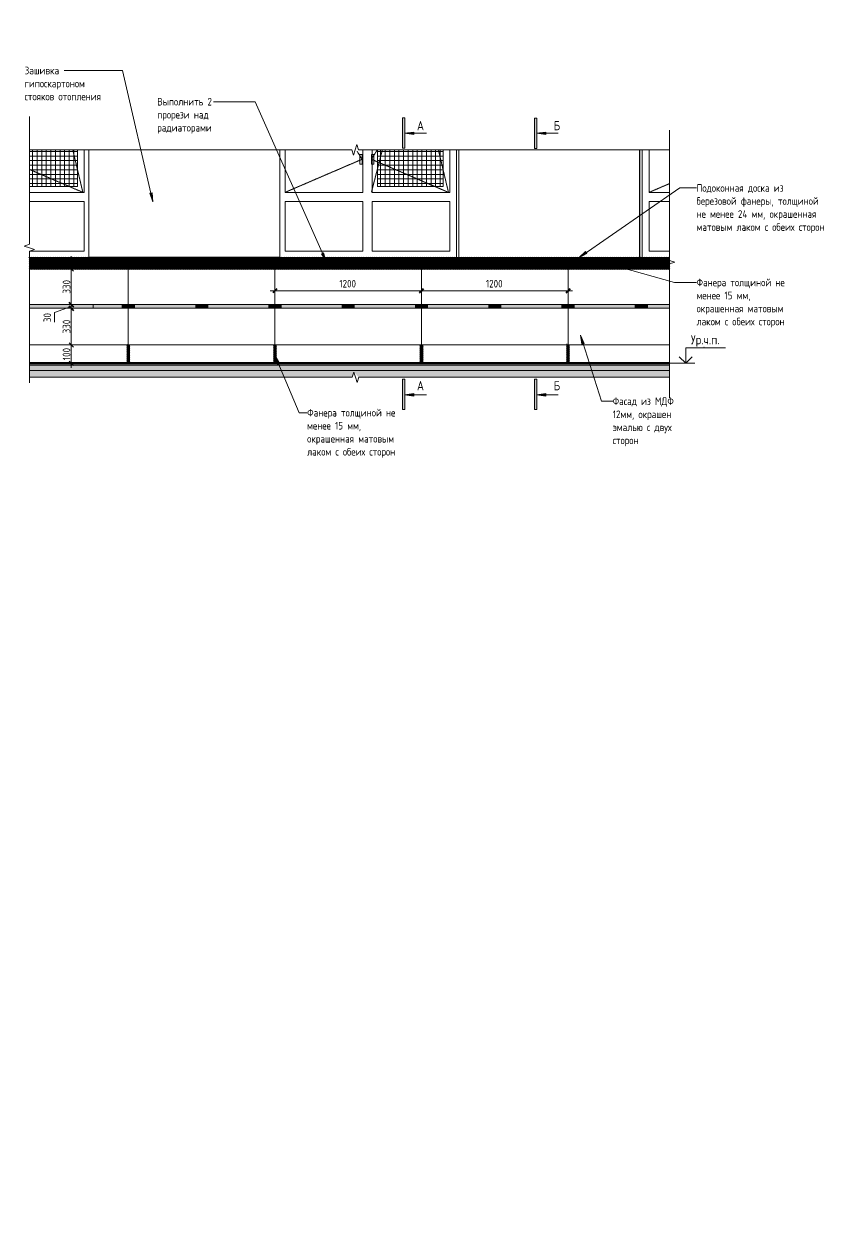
# Model space of a CAD drawing. Header units: millimetres. Extents: x 706 to 61221, y -16940 to 17865.
# Drawn here: x 28079 to 34627, y -7083 to 2775 of the extents above; entities that cross this region are included whole.
import ezdxf

# ---------------------------------------------------------------- set-up
doc = ezdxf.new("R2010")
doc.units = ezdxf.units.MM
doc.linetypes.add('ADSK_Штриховая_ш3 п1_5', pattern=[4.5, 3, -1.5])
for name, color, linetype, lineweight in [('Аннотация', 7, 'Continuous', 20), ('Окна', 7, 'Continuous', 9), ('Отметки', 7, 'Continuous', 9), ('Перекрытие', 7, 'Continuous', 20), ('Размеры', 7, 'Continuous', 9), ('Размеры-25', 7, 'Continuous', 9), ('Стены внутренние', 7, 'Continuous', 20), ('Стены наружные', 7, 'Continuous', 20), ('Узлы', 7, 'Continuous', 20)]:
    doc.layers.add(name, color=color, linetype=linetype, lineweight=lineweight)
doc.layers.add('Линии', color=7, linetype='Continuous', lineweight=9, true_color=0x00a600)
doc.styles.add('GOST Common', font='GOST_Common.ttf', dxfattribs={"width": 0.9, "height": 75})
doc.styles.add('GOST Common_3', font='GOST_Common.ttf', dxfattribs={"width": 0.9, "height": 62.5})
doc.styles.add('GOST Common_4', font='GOST_Common.ttf', dxfattribs={"width": 0.9, "height": 62.5})
doc.dimstyles.new('ADSK_Основной_2_5_мм_Округление_до_1_мм_2', dxfattribs={"dimscale": 304.8, "dimtxt": 62.857187, "dimasz": 0.115978, "dimexe": 0.123031, "dimexo": 0.123031, "dimgap": 0.024606, "dimtad": 1, "dimdec": 0, "dimdsep": 46, "dimtxsty": 'GOST Common_4', "dimblk1": 'OBLIQUE', "dimblk2": 'OBLIQUE', "dimsah": 1, "dimcen": 0.09, "dimdle": 0.123031, "dimazin": 2, "dimtfac": 1, "dimtdec": 4, "dimtix": 1, "dimtmove": 0, "dimatfit": 3, "dimfxl": 1, "dimtvp": 1, "dimtolj": 1, "dimtzin": 0, "dimlwd": 20, "dimlwe": 20, "dimarcsym": 2})
doc.dimstyles.new('ADSK_Основной_2_5_мм_Округление_до_1_мм_3', dxfattribs={"dimscale": 304.8, "dimtxt": 62.857187, "dimasz": 0.115978, "dimexe": 0.123031, "dimexo": 0.123031, "dimgap": 0.024606, "dimtad": 1, "dimdec": 0, "dimdsep": 46, "dimtxsty": 'GOST Common_4', "dimblk1": 'OBLIQUE', "dimblk2": 'OBLIQUE', "dimsah": 1, "dimcen": 0.09, "dimdle": 0.123031, "dimazin": 2, "dimtfac": 1, "dimtdec": 4, "dimtix": 1, "dimtmove": 1, "dimatfit": 3, "dimfxl": 1, "dimtvp": 1, "dimtolj": 1, "dimtzin": 0, "dimlwd": 20, "dimlwe": 20, "dimarcsym": 2})
pattern_1 = [(0, (30810.967, 7207.86), (0, 37.5), []), (90, (30810.967, 7207.86), (-37.5, 2e-15), [])]
pattern_2 = [(45, (30810.967, 7207.859), (-8.838835, 8.838835), [])]

# ---------------------------------------------------------------- blocks, each defined once
blk = doc.blocks.new('окна_rehau_двупольное_2_фрамуги - 1460х2440 _нов_-2129138-П-5')
at = {"layer": 'Окна'}
for p, q in [((-2493.3, 1746.1), (-2493.3, 1398)), ((-2493.2, 1746.1), (-2493.2, 1398)), ((-1857.3, 1746.1), (-1857.3, 1398)), ((-1781.3, 1746.1), (-1781.3, 1398)), ((-1781.2, 1746.1), (-1781.2, 1398)), ((-1145.3, 1398), (-1145.3, 1746.1)), ((-1089.3, 1746.1), (-1089.3, 865)), ((-1089.3, 1746.1), (-1089.3, 865)), ((-1857.3, 1398), (-2493.3, 1398)), ((-1145.3, 1398), (-1781.3, 1398)), ((-2493.3, 1322), (-2493.3, 916)), ((-1857.3, 1322), (-2493.3, 1322)), ((-2493.2, 1322), (-2493.2, 916)), ((-1857.3, 1322), (-1857.3, 916)), ((-1781.3, 1322), (-1781.3, 916)), ((-1145.3, 1322), (-1781.3, 1322)), ((-1781.2, 1322), (-1781.2, 916)), ((-1145.3, 916), (-1145.3, 1322)), ((-2493.3, 916), (-1857.3, 916)), ((-1781.3, 916), (-1145.3, 916)), ((-2549.3, 868.1), (-2549.3, 865)), ((-2549.3, 865), (-2549.3, 868.1))]:
    blk.add_line(p, q, dxfattribs=at)
blk = doc.blocks.new('окна_rehau_двупольное_2_фрамуги - 1460х2440 _нов_-2129136-П-5')
at = {"layer": 'Окна'}
for p, q in [((410.5, 1746.1), (410.5, 865)), ((430.5, 1746.1), (430.5, 865)), ((430.5, 865), (430.5, 1746.1)), ((486.5, 1746.1), (486.5, 1398)), ((486.6, 1746.1), (486.6, 1398)), ((652.1, 1398), (486.5, 1398)), ((486.5, 1322), (486.5, 916)), ((652.1, 1322), (486.5, 1322)), ((486.6, 1322), (486.6, 916)), ((486.5, 916), (652.1, 916))]:
    blk.add_line(p, q, dxfattribs=at)
blk = doc.blocks.new('окна_rehau_двупольное_2_фрамуги - 1460х2440 _нов_-2129134-П-5')
at = {"layer": 'Окна'}
for p, q in [((-4139.9, 1398), (-4139.9, 1746.1)), ((-4139.9, 1398), (-4587.3, 1398)), ((-4139.9, 1322), (-4587.3, 1322)), ((-4139.9, 916), (-4139.9, 1322)), ((-4587.3, 916), (-4139.9, 916)), ((-4083.9, 868.1), (-4083.9, 865)), ((-4083.9, 868.1), (-4083.9, 865))]:
    blk.add_line(p, q, dxfattribs=at)
blk = doc.blocks.new('ADSK_Обрыв_Линия - По умолчанию-5810463-П-5')
at = {"layer": 'Узлы'}
for p, q in [((-4587.3, 1746.1), (-1947.8, 1746.1)), ((-1892.2, 1746.1), (652.1, 1746.1))]:
    blk.add_line(p, q, dxfattribs=at)
blk = doc.blocks.new('ADSK_Обрыв_Линия - По умолчанию-5813369-П-5')
at = {"layer": 'Узлы'}
for p, q in [((-4587.3, -115.2), (-1945.4, -115.2)), ((-1889.7, -115.2), (652.1, -115.2))]:
    blk.add_line(p, q, dxfattribs=at)
blk = doc.blocks.new('ADSK_Обрыв_Линия - По умолчанию-5811135-П-5')
at = {"layer": 'Узлы'}
for p, q in [((-4587.3, 973.2), (-4587.3, 1975.1)), ((-4587.3, 840), (-4587.3, 917.6)), ((-4587.3, -84.9), (-4587.3, 770))]:
    blk.add_line(p, q, dxfattribs=at)
blk = doc.blocks.new('ADSK_Обрыв_Линия - По умолчанию-6365853-П-5')
at = {"layer": 'Узлы'}
for p, q in [((652.1, 865), (652.1, 1832.3)), ((652.1, -207.7), (652.1, 770))]:
    blk.add_line(p, q, dxfattribs=at)
blk = doc.blocks.new('Высотные отметки - Стрелка вверх-12093-П-5')
at = {"layer": 'Аннотация'}
for p, q in [((785.8, 125), (1110.8, 125)), ((785.8, 0), (785.8, 125)), ((710.8, 0), (860.8, 0)), ((785.8, 0), (732.8, 53)), ((785.8, 0), (838.9, 53))]:
    blk.add_line(p, q, dxfattribs=at)
blk = doc.blocks.new('ADSK_Аннотация_Текст_сВыноской2 - Текст с выноской 2-2979980-П-5')
at = {"layer": 'Аннотация'}
blk.add_line((-1512.3, 1818.6), (-1512.3, 1943.6), dxfattribs=at)
blk = doc.blocks.new('DIMBLOCK114-П-5')
at = {"layer": 'Размеры-25', "lineweight": 40, "transparency": 16777216}
for p, q in [((31332.8, 592.8), (31315.1, 575.1)), ((31332.8, 592.8), (31350.4, 610.5)), ((32532.8, 592.8), (32515.1, 575.1)), ((32532.8, 592.8), (32550.4, 610.5))]:
    blk.add_line(p, q, dxfattribs=at)
at = {"layer": 'Размеры-25', "lineweight": 20, "transparency": 16777216}
for p, q in [((31332.8, 592.8), (31332.8, 605.3)), ((32570.3, 592.8), (31332.8, 592.8)), ((31332.8, 592.8), (31332.8, 555.3)), ((32532.8, 592.8), (32532.8, 605.3)), ((32532.8, 592.8), (32532.8, 555.3))]:
    blk.add_line(p, q, dxfattribs=at)
at = {"layer": 'Размеры-25', "color": 0, "lineweight": 20, "transparency": 16777216, "insert": (31859.8, 682), "char_height": 62.5, "width": 175.148, "attachment_point": 1, "line_spacing_factor": 1.022761, "style": 'GOST Common_4'}
blk.add_mtext('1200', dxfattribs=at)
blk = doc.blocks.new('_Oblique')
at = {"color": 0, "linetype": 'ByBlock', "lineweight": -2}
blk.add_line((-0.5, -0.5), (0.5, 0.5), dxfattribs=at)
blk = doc.blocks.new('DIMBLOCK115-П-5')
at = {"layer": 'Размеры-25', "lineweight": 20, "transparency": 16777216}
for p, q in [((31332.8, 592.8), (30095.3, 592.8)), ((30132.8, 592.8), (30132.8, 605.3)), ((30132.8, 592.8), (30132.8, 555.3)), ((31332.8, 592.8), (31332.8, 605.3)), ((31332.8, 592.8), (31332.8, 555.3))]:
    blk.add_line(p, q, dxfattribs=at)
at = {"layer": 'Размеры-25', "lineweight": 40, "transparency": 16777216}
for p, q in [((30132.8, 592.8), (30115.1, 575.1)), ((30132.8, 592.8), (30150.4, 610.5)), ((31332.8, 592.8), (31315.1, 575.1)), ((31332.8, 592.8), (31350.4, 610.5))]:
    blk.add_line(p, q, dxfattribs=at)
at = {"layer": 'Размеры-25', "color": 0, "lineweight": 20, "transparency": 16777216, "insert": (30659.8, 682), "char_height": 62.5, "width": 175.148, "attachment_point": 1, "line_spacing_factor": 1.022761, "style": 'GOST Common_4'}
blk.add_mtext('1200', dxfattribs=at)
blk = doc.blocks.new('DIMBLOCK116-П-5')
at = {"layer": 'Defpoints', "color": 0, "transparency": 16777216}
for p in [(28490.7, 840), (28465.7, 770), (28490.7, 770)]:
    blk.add_point(p, dxfattribs=at)
at = {"layer": 'Размеры', "color": 0, "lineweight": 20, "transparency": 16777216}
for p, q in [((28453.2, 840), (28428.2, 840)), ((28465.7, 840), (28465.7, 875.4)), ((28465.7, 840), (28465.7, 770)), ((28453.2, 770), (28428.2, 770)), ((28465.7, 770), (28465.7, 734.7))]:
    blk.add_line(p, q, dxfattribs=at)
at = {"layer": 'Размеры', "color": 0, "lineweight": 20, "transparency": 16777216, "xscale": 35.35, "yscale": 35.35, "zscale": 35.35}
for p, rotation in [((28465.7, 840), 270), ((28465.7, 770), 90)]:
    blk.add_blockref('_Oblique', p, dxfattribs=dict(at, rotation=rotation))
at = {"layer": 'Размеры', "color": 0, "lineweight": 20, "transparency": 16777216, "insert": (28426.9, 805), "char_height": 62.5, "width": 94.605, "attachment_point": 5, "rotation": 90, "style": 'GOST Common_4'}
blk.add_mtext('\\A1;20', dxfattribs=at)
blk = doc.blocks.new('DIMBLOCK117-П-5')
at = {"layer": 'Defpoints', "color": 0, "transparency": 16777216}
for p in [(28490.7, 770), (28465.7, 480), (28490.7, 480)]:
    blk.add_point(p, dxfattribs=at)
at = {"layer": 'Размеры', "color": 0, "lineweight": 20, "transparency": 16777216}
for p, q in [((28465.7, 807.5), (28465.7, 442.5)), ((28453.2, 770), (28428.2, 770)), ((28453.2, 480), (28428.2, 480))]:
    blk.add_line(p, q, dxfattribs=at)
at = {"layer": 'Размеры', "color": 0, "lineweight": 20, "transparency": 16777216, "xscale": 35.35, "yscale": 35.35, "zscale": 35.35}
for p, rotation in [((28465.7, 770), 90), ((28465.7, 480), 270)]:
    blk.add_blockref('_Oblique', p, dxfattribs=dict(at, rotation=rotation))
at = {"layer": 'Размеры', "color": 0, "lineweight": 20, "transparency": 16777216, "insert": (28426.9, 625), "char_height": 62.5, "width": 34480.5, "attachment_point": 5, "rotation": 90, "style": 'GOST Common_4'}
blk.add_mtext('\\A1;330', dxfattribs=at)
blk = doc.blocks.new('DIMBLOCK118-П-5')
at = {"layer": 'Размеры-25', "lineweight": 40, "transparency": 16777216}
for p, q in [((28465.7, 480), (28448, 497.7)), ((28465.7, 450), (28448, 467.7)), ((28465.7, 480), (28483.4, 462.3)), ((28465.7, 450), (28483.4, 432.3))]:
    blk.add_line(p, q, dxfattribs=at)
at = {"layer": 'Размеры-25', "lineweight": 20, "transparency": 16777216}
for p, q in [((28327.5, 415.1), (28465.7, 465)), ((28327.5, 336.3), (28327.5, 415.1)), ((28465.7, 480), (28453.2, 480)), ((28465.7, 450), (28453.2, 450)), ((28465.7, 480), (28465.7, 450)), ((28465.7, 480), (28503.2, 480)), ((28465.7, 450), (28503.2, 450))]:
    blk.add_line(p, q, dxfattribs=at)
at = {"layer": 'Размеры-25', "color": 0, "lineweight": 20, "transparency": 16777216, "insert": (28238.3, 336.3), "char_height": 62.5, "width": 94.605, "attachment_point": 1, "rotation": 90, "line_spacing_factor": 1.022761, "style": 'GOST Common_4'}
blk.add_mtext('30', dxfattribs=at)
blk = doc.blocks.new('DIMBLOCK119-П-5')
at = {"layer": 'Defpoints', "color": 0, "transparency": 16777216}
for p in [(28490.7, 450), (28465.7, 150), (28490.7, 150)]:
    blk.add_point(p, dxfattribs=at)
at = {"layer": 'Размеры', "color": 0, "lineweight": 20, "transparency": 16777216}
for p, q in [((28453.2, 450), (28428.2, 450)), ((28465.7, 487.5), (28465.7, 112.5)), ((28453.2, 150), (28428.2, 150))]:
    blk.add_line(p, q, dxfattribs=at)
at = {"layer": 'Размеры', "color": 0, "lineweight": 20, "transparency": 16777216, "xscale": 35.35, "yscale": 35.35, "zscale": 35.35}
for p, rotation in [((28465.7, 450), 90), ((28465.7, 150), 270)]:
    blk.add_blockref('_Oblique', p, dxfattribs=dict(at, rotation=rotation))
at = {"layer": 'Размеры', "color": 0, "lineweight": 20, "transparency": 16777216, "insert": (28426.9, 300), "char_height": 62.5, "width": 34480.5, "attachment_point": 5, "rotation": 90, "style": 'GOST Common_4'}
blk.add_mtext('\\A1;330', dxfattribs=at)
blk = doc.blocks.new('DIMBLOCK120-П-5')
at = {"layer": 'Defpoints', "color": 0, "transparency": 16777216}
for p in [(28490.7, 150), (28490.7, 0), (28465.7, 0)]:
    blk.add_point(p, dxfattribs=at)
at = {"layer": 'Размеры', "color": 0, "lineweight": 20, "transparency": 16777216}
for p, q in [((28453.2, 150), (28428.2, 150)), ((28465.7, 187.5), (28465.7, -37.5)), ((28453.2, 0), (28428.2, 0))]:
    blk.add_line(p, q, dxfattribs=at)
at = {"layer": 'Размеры', "color": 0, "lineweight": 20, "transparency": 16777216, "xscale": 35.35, "yscale": 35.35, "zscale": 35.35}
for p, rotation in [((28465.7, 150), 90), ((28465.7, 0), 270)]:
    blk.add_blockref('_Oblique', p, dxfattribs=dict(at, rotation=rotation))
at = {"layer": 'Размеры', "color": 0, "lineweight": 20, "transparency": 16777216, "insert": (28426.9, 75), "char_height": 62.5, "width": 127.845, "attachment_point": 5, "rotation": 90, "style": 'GOST Common_4'}
blk.add_mtext('\\A1;100', dxfattribs=at)

msp = doc.modelspace()

# ---------------------------------------------------------------- hatches: boundary and pattern name
at = {"layer": 'Аннотация'}
for points in [[(31194.854, 1881.173), (31269.853, 1871.293), (31269.855, 1891.041)], [(32274.854, 1881.173), (32349.853, 1871.293), (32349.855, 1891.041)], [(31194.854, -258.827), (31269.853, -268.707), (31269.855, -248.959)], [(32274.854, -258.827), (32349.853, -268.707), (32349.855, -248.959)]]:
    msp.add_hatch(color=256, dxfattribs=at).paths.add_polyline_path(points)
at = {"layer": 'Аннотация', "lineweight": 9}
for points in [[(29134.818, 1319.772), (29127.45, 1395.059), (29108.216, 1390.587)], [(30553.096, 831.419), (30531.592, 903.946), (30513.554, 895.909)], [(32620.374, 862.224), (32687.664, 896.787), (32676.426, 913.025)], [(32879.552, 808.813), (32949.05, 778.939), (32954.414, 797.945)], [(32633.255, 229.306), (32646.593, 154.844), (32665.411, 160.834)], [(30134.132, 60.821), (30154.38, -12.066), (30172.554, -4.342)]]:
    msp.add_hatch(color=256, dxfattribs=at).paths.add_polyline_path(points)
at = {"layer": 'Перекрытие', "true_color": 0xc0c0c0}
for points in [[(28122.763, -2.55), (33362.203, -2.55), (33362.203, 0), (28122.763, 0)], [(28122.763, -5), (33362.203, -5), (33362.203, -2.55), (28122.763, -2.55)], [(28122.763, -15), (33362.203, -15), (33362.203, -5), (28122.763, -5)], [(30760.944, -60), (33362.203, -60), (33362.203, -15), (28122.763, -15), (28122.763, -60), (30062.366, -60)], [(33362.203, -115.152), (33362.203, -60), (28122.763, -60), (28122.763, -115.152), (30764.703, -115.152), (30778.453, -71.851), (30820.357, -115.152), (32856.677, -115.152)]]:
    msp.add_hatch(color=9, dxfattribs=at).paths.add_polyline_path(points)
at = {"layer": 'Узлы'}
h = msp.add_hatch(color=256, dxfattribs=at)
h.paths.add_polyline_path([(32277.763, -378.287), (32277.763, -130), (32257.763, -130), (32257.763, -378.287)])
h.paths.add_polyline_path([(31197.763, -378.287), (31197.763, -130), (31177.763, -130), (31177.763, -378.287)])
h.paths.add_polyline_path([(32257.763, 1757.163), (32277.763, 1757.163), (32277.763, 2005.664), (32257.763, 2005.664)])
h.paths.add_polyline_path([(31177.763, 1758.517), (31197.763, 1758.517), (31197.763, 2007.01), (31177.763, 2007.01)])
at = {"layer": 'Узлы', "lineweight": 9, "true_color": 0x494949}
h = msp.add_hatch(dxfattribs=at)
h.set_pattern_fill('FP_17', color=251, style=0, pattern_type=2)
h.set_pattern_definition(pattern_1)
h.paths.add_polyline_path([(28122.763, 1447), (28516.833, 1447), (28516.833, 1746.135), (28122.763, 1746.135)])
h = msp.add_hatch(dxfattribs=at)
h.set_pattern_fill('FP_17', color=251, style=0, pattern_type=2)
h.set_pattern_definition(pattern_1)
h.paths.add_polyline_path([(31459.522, 1447), (31509.763, 1447), (31509.763, 1746.135), (30971.763, 1746.135), (30971.763, 1447)])
at = {"layer": 'Узлы', "lineweight": 50, "true_color": 0xc29f78}
h = msp.add_hatch(dxfattribs=at)
h.set_pattern_fill('FP_18', color=33, style=0, pattern_type=2)
h.set_pattern_definition(pattern_2)
h.paths.add_polyline_path([(28618.421, 840), (28644.446, 840), (28644.446, 865), (28122.763, 865), (28122.763, 840), (28617.413, 840)])
h = msp.add_hatch(dxfattribs=at)
h.set_pattern_fill('FP_18', color=33, style=0, pattern_type=2)
h.set_pattern_definition(pattern_2)
h.paths.add_polyline_path([(28122.763, 770), (28644.446, 770), (28644.446, 840), (28122.763, 840), (28122.763, 807.012)])
h = msp.add_hatch(dxfattribs=at)
h.set_pattern_fill('FP_18', color=33, style=0, pattern_type=2)
h.set_pattern_definition(pattern_2)
h.paths.add_polyline_path([(33361.779, 840), (33362.203, 840), (33362.203, 865), (28644.446, 865), (28644.446, 840), (33318.902, 840)])
h = msp.add_hatch(dxfattribs=at)
h.set_pattern_fill('FP_18', color=33, style=0, pattern_type=2)
h.set_pattern_definition(pattern_2)
h.paths.add_polyline_path([(31808.81, 770), (33362.203, 770), (33362.203, 840), (28644.446, 840), (28644.736, 770), (31634.166, 770)])
at = {"layer": 'Узлы'}
msp.add_hatch(color=256, dxfattribs=at).paths.add_polyline_path([(28644.446, 450), (28644.446, 480), (28122.763, 480), (28122.763, 450), (28632.446, 450)])
h = msp.add_hatch(color=256, dxfattribs=at)
h.paths.add_polyline_path([(32949.097, 450), (33082.763, 450), (33082.763, 480), (32582.763, 480), (32582.763, 450), (32856.677, 450)])
h.paths.add_polyline_path([(28882.763, 450), (28882.763, 480), (28644.446, 480), (28644.446, 450)])
h.paths.add_polyline_path([(28982.763, 450), (29484.446, 450), (29484.446, 480), (28982.763, 480)])
h.paths.add_polyline_path([(33362.203, 450), (33362.203, 480), (33182.763, 480), (33182.763, 450)])
h.paths.add_polyline_path([(29584.446, 450), (30082.763, 450), (30082.763, 480), (29584.446, 480)])
h.paths.add_polyline_path([(30182.763, 450), (30682.763, 450), (30682.763, 480), (30182.763, 480)])
h.paths.add_polyline_path([(32482.763, 450), (32482.763, 480), (31982.763, 480), (31982.763, 450), (32158.099, 450)])
h.paths.add_polyline_path([(30782.763, 450), (31282.763, 450), (31282.763, 480), (30782.763, 480)])
h.paths.add_polyline_path([(31382.763, 450), (31882.763, 450), (31882.763, 480), (31382.763, 480)])
at = {"layer": 'Узлы', "true_color": 0xffffff}
for points in [[(28982.763, 450), (28982.763, 480), (28882.763, 480), (28882.763, 450)], [(29484.446, 450), (29584.446, 450), (29584.446, 480), (29484.446, 480)], [(30082.763, 450), (30182.763, 450), (30182.763, 480), (30082.763, 480)], [(30760.944, 450), (30782.763, 450), (30782.763, 480), (30682.763, 480), (30682.763, 450)], [(31282.763, 450), (31382.763, 450), (31382.763, 480), (31282.763, 480)], [(31882.763, 450), (31982.763, 450), (31982.763, 480), (31882.763, 480)], [(32582.763, 450), (32582.763, 480), (32482.763, 480), (32482.763, 450)], [(33182.763, 450), (33182.763, 480), (33082.763, 480), (33082.763, 450)]]:
    msp.add_hatch(color=7, dxfattribs=at).paths.add_polyline_path(points)
at = {"layer": 'Узлы', "lineweight": 50, "true_color": 0xc29f78}
h = msp.add_hatch(dxfattribs=at)
h.set_pattern_fill('FP_18', color=33, style=0, pattern_type=2)
h.set_pattern_definition(pattern_2)
h.paths.add_polyline_path([(28942.763, 0), (28942.763, 150), (28922.763, 150), (28922.763, 0)])
h = msp.add_hatch(dxfattribs=at)
h.set_pattern_fill('FP_18', color=33, style=0, pattern_type=2)
h.set_pattern_definition(pattern_2)
h.paths.add_polyline_path([(30137.142, 0), (30142.763, 0), (30142.763, 150), (30122.763, 150), (30122.763, 0)])
h = msp.add_hatch(dxfattribs=at)
h.set_pattern_fill('FP_18', color=33, style=0, pattern_type=2)
h.set_pattern_definition(pattern_2)
h.paths.add_polyline_path([(31322.763, 0), (31342.763, 0), (31342.763, 150), (31322.763, 150)])
h = msp.add_hatch(dxfattribs=at)
h.set_pattern_fill('FP_18', color=33, style=0, pattern_type=2)
h.set_pattern_definition(pattern_2)
h.paths.add_polyline_path([(32522.763, 0), (32542.763, 0), (32542.763, 150), (32522.763, 150)])

# ---------------------------------------------------------------- linework, layer by layer
at = {"layer": 'Аннотация', "lineweight": 9}
for p, q in [((28788.995, 2395.147), (28406.791, 2395.147)), ((28884.778, 2395.147), (28788.995, 2395.147)), ((29134.818, 1319.772), (28884.778, 2395.147)), ((29874.359, 2139.834), (29630.565, 2139.834)), ((29970.142, 2139.834), (29874.359, 2139.834)), ((30553.096, 831.419), (29970.142, 2139.834)), ((29127.45, 1395.059), (29108.216, 1390.587)), ((29108.216, 1390.587), (29134.818, 1319.772)), ((29134.818, 1319.772), (29127.45, 1395.059)), ((32620.374, 862.224), (33446.403, 1433.909)), ((33446.403, 1433.909), (33584.668, 1433.909)), ((30531.592, 903.946), (30513.554, 895.909)), ((30513.554, 895.909), (30553.096, 831.419)), ((30553.096, 831.419), (30531.592, 903.946)), ((32676.426, 913.025), (32620.374, 862.224)), ((32620.374, 862.224), (32687.664, 896.787)), ((32687.664, 896.787), (32676.426, 913.025)), ((32879.552, 808.813), (32949.05, 778.939)), ((32954.414, 797.945), (32879.552, 808.813)), ((32879.552, 808.813), (33403.442, 660.959)), ((32949.05, 778.939), (32954.414, 797.945)), ((33403.442, 660.959), (33584.668, 660.959)), ((32633.255, 229.306), (32646.593, 154.844)), ((32665.411, 160.834), (32633.255, 229.306)), ((32633.255, 229.306), (32805.296, -311.216)), ((32646.593, 154.844), (32665.411, 160.834)), ((30134.132, 60.821), (30154.38, -12.066)), ((30172.554, -4.342), (30134.132, 60.821)), ((30134.132, 60.821), (30332.015, -404.792)), ((30154.38, -12.066), (30172.554, -4.342)), ((32805.296, -311.216), (32898.073, -311.216)), ((30332.015, -404.792), (30396.831, -404.792))]:
    msp.add_line(p, q, dxfattribs=at)
at = {"layer": 'Аннотация'}
for p, q in [((28122.763, 1975.059), (28122.763, 2017.754)), ((31269.855, 1891.041), (31194.854, 1881.173)), ((31194.854, 1881.173), (31269.853, 1871.293)), ((31194.854, 1881.173), (31372.763, 1881.16)), ((31269.853, 1871.293), (31269.855, 1891.041)), ((32349.855, 1891.041), (32274.854, 1881.173)), ((32274.854, 1881.173), (32349.853, 1871.293)), ((32274.854, 1881.173), (32452.763, 1881.16)), ((32349.853, 1871.293), (32349.855, 1891.041)), ((33362.203, 1832.256), (33362.203, 1907.256)), ((30803.805, 1789.46), (30789.728, 1746.135)), ((30803.805, 1789.46), (30789.728, 1746.135)), ((30817.882, 1746.135), (30803.805, 1789.46)), ((30817.882, 1746.135), (30803.805, 1789.46)), ((30762.228, 1746.135), (30775.978, 1702.833)), ((30762.228, 1746.135), (30775.978, 1702.833)), ((30789.728, 1746.135), (30775.978, 1702.833)), ((28122.763, 973.214), (28079.438, 959.136)), ((28122.763, 973.214), (28079.438, 959.136)), ((28079.438, 959.136), (28122.763, 945.059)), ((28079.438, 959.136), (28122.763, 945.059)), ((28122.763, 945.059), (28166.065, 931.309)), ((28122.763, 917.559), (28166.065, 931.309)), ((28122.763, 917.559), (28166.065, 931.309)), ((33362.203, 840.411), (33405.528, 826.334)), ((33362.203, 840.411), (33405.528, 826.334)), ((33405.528, 826.334), (33362.203, 812.256)), ((33405.528, 826.334), (33362.203, 812.256)), ((28122.763, -84.941), (28122.763, -159.941)), ((30764.703, -115.152), (30778.453, -71.851)), ((30764.703, -115.152), (30778.453, -71.851)), ((30792.203, -115.152), (30778.453, -71.851)), ((30806.28, -158.477), (30792.203, -115.152)), ((30806.28, -158.477), (30792.203, -115.152)), ((30820.357, -115.152), (30806.28, -158.477)), ((30820.357, -115.152), (30806.28, -158.477)), ((31269.855, -248.959), (31194.854, -258.827)), ((31194.854, -258.827), (31269.853, -268.707)), ((31194.854, -258.827), (31372.763, -258.84)), ((31269.853, -268.707), (31269.855, -248.959)), ((32349.855, -248.959), (32274.854, -258.827)), ((32274.854, -258.827), (32349.853, -268.707)), ((32274.854, -258.827), (32452.763, -258.84)), ((32349.853, -268.707), (32349.855, -248.959)), ((33362.203, -207.744), (33362.203, -282.744))]:
    msp.add_line(p, q, dxfattribs=at)
at = {"layer": 'Линии', "color": 7}
for p, q in [((31197.763, 2007.01), (31177.763, 2007.01)), ((31177.763, 2007.01), (31177.763, 1758.517)), ((31197.763, 1758.517), (31197.763, 2007.01)), ((32277.763, 2005.664), (32257.763, 2005.664)), ((32257.763, 2005.664), (32257.763, 1757.163)), ((32277.763, 1757.163), (32277.763, 2005.664)), ((28516.833, 1447), (28516.833, 1746.135)), ((30826.763, 1709), (30846.763, 1709)), ((30826.763, 1629), (30826.763, 1709)), ((30826.763, 1709), (30846.763, 1709)), ((30826.763, 1629), (30826.763, 1709)), ((30846.763, 1709), (30846.763, 1629)), ((30846.763, 1709), (30846.763, 1629)), ((30922.763, 1709), (30942.763, 1709)), ((30922.763, 1629), (30922.763, 1709)), ((30922.763, 1709), (30942.763, 1709)), ((30922.763, 1629), (30922.763, 1709)), ((30942.763, 1709), (30942.763, 1629)), ((30942.763, 1709), (30942.763, 1629)), ((30971.763, 1746.135), (30971.763, 1447)), ((31177.763, 1758.517), (31197.763, 1758.517)), ((31509.763, 1447), (31509.763, 1746.135)), ((32257.763, 1757.163), (32277.763, 1757.163)), ((30846.763, 1629), (30826.763, 1629)), ((30846.763, 1629), (30826.763, 1629)), ((30942.763, 1629), (30922.763, 1629)), ((30942.763, 1629), (30922.763, 1629)), ((28122.763, 1447), (28516.833, 1447)), ((30971.763, 1447), (31509.763, 1447)), ((28644.446, 865), (28122.763, 865)), ((28644.446, 840), (28122.763, 840)), ((28122.763, 840), (28122.763, 770)), ((33362.203, 865), (28644.446, 865)), ((28644.446, 865), (28644.446, 840)), ((33362.203, 840), (28644.446, 840)), ((28644.446, 840), (28644.446, 770)), ((30182.763, 770), (30182.763, 840)), ((30202.763, 770), (30202.763, 840)), ((31322.763, 770), (31322.763, 840)), ((31342.763, 770), (31342.763, 840)), ((32522.763, 770), (32522.763, 840)), ((32542.763, 770), (32542.763, 840)), ((33362.203, 840), (33362.203, 865)), ((33362.203, 770), (33362.203, 840)), ((28122.763, 770), (28644.446, 770)), ((28644.446, 770), (33362.203, 770)), ((28644.446, 480), (28122.763, 480)), ((28122.763, 450), (28644.446, 450)), ((28882.763, 480), (28644.446, 480)), ((28644.446, 450), (28644.446, 480)), ((28644.446, 450), (28882.763, 450)), ((28982.763, 480), (28882.763, 480)), ((28882.763, 480), (28882.763, 450)), ((28882.763, 450), (28982.763, 450)), ((29484.446, 480), (28982.763, 480)), ((28982.763, 450), (28982.763, 480)), ((28982.763, 450), (29484.446, 450)), ((29584.446, 480), (29484.446, 480)), ((29484.446, 480), (29484.446, 450)), ((29484.446, 450), (29584.446, 450)), ((30082.763, 480), (29584.446, 480)), ((29584.446, 450), (29584.446, 480)), ((29584.446, 450), (30082.763, 450)), ((30182.763, 480), (30082.763, 480)), ((30082.763, 480), (30082.763, 450)), ((30082.763, 450), (30182.763, 450)), ((30682.763, 480), (30182.763, 480)), ((30182.763, 450), (30182.763, 480)), ((30182.763, 450), (30682.763, 450)), ((30782.763, 480), (30682.763, 480)), ((30682.763, 480), (30682.763, 450)), ((30682.763, 450), (30782.763, 450)), ((31282.763, 480), (30782.763, 480)), ((30782.763, 450), (30782.763, 480)), ((30782.763, 450), (31282.763, 450)), ((31382.763, 480), (31282.763, 480)), ((31282.763, 480), (31282.763, 450)), ((31282.763, 450), (31382.763, 450)), ((31882.763, 480), (31382.763, 480)), ((31382.763, 450), (31382.763, 480)), ((31382.763, 450), (31882.763, 450)), ((31982.763, 480), (31882.763, 480)), ((31882.763, 480), (31882.763, 450)), ((31882.763, 450), (31982.763, 450)), ((32482.763, 480), (31982.763, 480)), ((31982.763, 450), (31982.763, 480)), ((31982.763, 450), (32482.763, 450)), ((32582.763, 480), (32482.763, 480)), ((32482.763, 480), (32482.763, 450)), ((32482.763, 450), (32582.763, 450)), ((33082.763, 480), (32582.763, 480)), ((32582.763, 450), (32582.763, 480)), ((32582.763, 450), (33082.763, 450)), ((33182.763, 480), (33082.763, 480)), ((33082.763, 480), (33082.763, 450)), ((33082.763, 450), (33182.763, 450)), ((33362.203, 480), (33182.763, 480)), ((33182.763, 450), (33182.763, 480)), ((33182.763, 450), (33362.203, 450)), ((28942.763, 150), (28922.763, 150)), ((28922.763, 150), (28922.763, 0)), ((28942.763, 0), (28942.763, 150)), ((30142.763, 150), (30122.763, 150)), ((30122.763, 150), (30122.763, 0)), ((30142.763, 0), (30142.763, 150)), ((31342.763, 150), (31322.763, 150)), ((31322.763, 150), (31322.763, 0)), ((31342.763, 0), (31342.763, 150)), ((32522.763, 150), (32522.763, 160)), ((32542.763, 150), (32522.763, 150)), ((32522.763, 150), (32522.763, 0)), ((32542.763, 0), (32542.763, 150)), ((28922.763, 0), (28942.763, 0)), ((30122.763, 0), (30142.763, 0)), ((31322.763, 0), (31342.763, 0)), ((32522.763, 0), (32542.763, 0)), ((31197.763, -130), (31177.763, -130)), ((31177.763, -130), (31177.763, -378.287)), ((31197.763, -378.287), (31197.763, -130)), ((32277.763, -130), (32257.763, -130)), ((32257.763, -130), (32257.763, -378.287)), ((32277.763, -378.287), (32277.763, -130)), ((31177.763, -378.287), (31197.763, -378.287)), ((32257.763, -378.287), (32277.763, -378.287))]:
    msp.add_line(p, q, dxfattribs=at)
at = {"layer": 'Линии', "color": 7, "linetype": 'ADSK_Штриховая_ш3 п1_5', "lineweight": 20}
for p, q in [((28560.833, 1398), (28477.904, 1746.135)), ((30805.927, 1733.781), (30846.763, 1669)), ((30971.387, 1746.135), (30922.763, 1669)), ((31012.534, 1746.135), (30922.763, 1398)), ((31553.763, 1398), (31470.835, 1746.135)), ((28122.763, 1586.141), (28560.833, 1398)), ((30846.763, 1669), (30215.763, 1398)), ((30922.763, 1669), (31553.763, 1398)), ((33362.203, 1469.136), (33196.569, 1398))]:
    msp.add_line(p, q, dxfattribs=at)
at = {"layer": 'Линии', "color": 7, "lineweight": 20}
for p, q in [((28932.763, 150), (28932.763, 770)), ((30132.763, 480), (30132.763, 770)), ((31332.763, 480), (31332.763, 770)), ((32532.763, 480), (32532.763, 770)), ((30132.763, 150), (30132.763, 450)), ((31332.763, 150), (31332.763, 450)), ((32532.763, 150), (32532.763, 450))]:
    msp.add_line(p, q, dxfattribs=at)
at = {"layer": 'Отметки', "lineweight": 20}
msp.add_line((33326.959, 0), (33495.891, 0), dxfattribs=at)
at = {"layer": 'Перекрытие', "lineweight": 50}
for p, q in [((28922.763, 0), (28122.763, 0)), ((30122.763, 0), (28942.763, 0)), ((31322.763, 0), (30142.763, 0)), ((32522.763, 0), (31342.763, 0)), ((33362.203, 0), (32542.763, 0))]:
    msp.add_line(p, q, dxfattribs=at)
at = {"layer": 'Перекрытие'}
for p, q in [((33362.203, -2.55), (28122.763, -2.55)), ((33362.203, -5), (28122.763, -5)), ((33362.203, -15), (28122.763, -15)), ((33362.203, -60), (28122.763, -60))]:
    msp.add_line(p, q, dxfattribs=at)
at = {"layer": 'Стены внутренние'}
for p, q in [((28609.446, 1746.135), (28609.446, 865)), ((30172.142, 865), (30172.142, 1746.135)), ((31638.146, 1746.135), (31638.146, 865)), ((33117.985, 865), (33117.985, 1746.135)), ((33118.052, 1746.135), (33118.052, 865)), ((33118.354, 865), (33118.354, 1746.135)), ((33118.354, 1746.135), (33118.354, 865)), ((28609.446, 868.133), (30172.142, 868.133)), ((28619.446, 868.133), (28619.446, 865)), ((28684.446, 868.133), (28684.446, 865)), ((30097.142, 865), (30097.142, 868.133)), ((30162.142, 865), (30162.142, 868.133)), ((28122.763, 150), (28922.763, 150)), ((28942.763, 150), (30122.763, 150)), ((30142.763, 150), (31322.763, 150)), ((31342.763, 150), (32522.763, 150)), ((32542.763, 150), (33362.203, 150))]:
    msp.add_line(p, q, dxfattribs=at)
at = {"layer": 'Стены наружные'}
for p, q in [((33118.14, 865), (33118.14, 1746.135)), ((33118.22, 1746.135), (33118.22, 865)), ((28632.446, 865), (28632.446, 868.133)), ((28644.446, 868.133), (28644.446, 865)), ((30137.142, 865), (30137.142, 868.133)), ((30149.142, 868.133), (30149.142, 865))]:
    msp.add_line(p, q, dxfattribs=at)

# ---------------------------------------------------------------- block references
at = {"layer": 'Аннотация'}
for name, p in [('ADSK_Аннотация_Текст_сВыноской2 - Текст с выноской 2-2979980-П-5', (32710.065, 0)), ('ADSK_Аннотация_Текст_сВыноской2 - Текст с выноской 2-2979980-П-5', (33790.065, 0)), ('Высотные отметки - Стрелка вверх-12093-П-5', (32710.065, 0)), ('ADSK_Аннотация_Текст_сВыноской2 - Текст с выноской 2-2979980-П-5', (32710.065, -2140)), ('ADSK_Аннотация_Текст_сВыноской2 - Текст с выноской 2-2979980-П-5', (33790.065, -2140))]:
    msp.add_blockref(name, p, dxfattribs=at)
at = {"layer": 'Окна'}
for name in ['окна_rehau_двупольное_2_фрамуги - 1460х2440 _нов_-2129134-П-5', 'окна_rehau_двупольное_2_фрамуги - 1460х2440 _нов_-2129138-П-5', 'окна_rehau_двупольное_2_фрамуги - 1460х2440 _нов_-2129136-П-5']:
    msp.add_blockref(name, (32710.065, 0), dxfattribs=at)
at = {"layer": 'Узлы'}
for name in ['ADSK_Обрыв_Линия - По умолчанию-5811135-П-5', 'ADSK_Обрыв_Линия - По умолчанию-6365853-П-5', 'ADSK_Обрыв_Линия - По умолчанию-5810463-П-5', 'ADSK_Обрыв_Линия - По умолчанию-5813369-П-5']:
    msp.add_blockref(name, (32710.065, 0), dxfattribs=at)

# ---------------------------------------------------------------- texts
at = {"layer": 'Аннотация', "lineweight": 9, "char_height": 62.5, "attachment_point": 1, "line_spacing_factor": 1.022766, "style": 'GOST Common_3'}
for s, insert, width in [('\\pxt1.44,2.88,4.32,5.76,7.2,8.64,10.08,11.52,12.96,14.4,15.84,17.28,18.72,20.16,21.6,23.04,24.48,25.92,27.36,28.8,30.24,31.68,33.12,34.56,36,37.44,38.88,40.32,41.76,43.2,44.64,46.08;{Зашивка гипоскартоном\\Pстояков отопления}', (28083.834, 2426.445), 705.375), ('\\pxt1.44,2.88,4.32,5.76,7.2,8.64,10.08,11.52,12.96,14.4,15.84,17.28,18.72,20.16,21.6,23.04,24.48,25.92,27.36,28.8,30.24,31.68,33.12,34.56,36,37.44,38.88,40.32,41.76,43.2,44.64,46.08;{Выполнить 2 прорези над радиаторами}', (29169.198, 2171.133), 705.375), ('\\pxt1.44,2.88,4.32,5.76,7.2,8.64,10.08,11.52,12.96,14.4,15.84,17.28,18.72,20.16,21.6,23.04,24.48,25.92,27.36,28.8,30.24,31.68,33.12,34.56,36,37.44,38.88,40.32,41.76,43.2,44.64,46.08;{Подоконная доска из березовой фанеры, толщиной не менее 24 мм, окрашенная матовым лаком с обеих сторон}', (33584.668, 1465.207), 1061.1), ('\\pxt1.44,2.88,4.32,5.76,7.2,8.64,10.08,11.52,12.96,14.4,15.84,17.28,18.72,20.16,21.6,23.04,24.48,25.92,27.36,28.8,30.24,31.68,33.12,34.56,36,37.44,38.88,40.32,41.76,43.2,44.64,46.08;{Фасад из МДФ 12мм, окрашен эмалью с двух сторон}', (32898.073, -279.918), 705.375), ('\\pxt1.44,2.88,4.32,5.76,7.2,8.64,10.08,11.52,12.96,14.4,15.84,17.28,18.72,20.16,21.6,23.04,24.48,25.92,27.36,28.8,30.24,31.68,33.12,34.56,36,37.44,38.88,40.32,41.76,43.2,44.64,46.08;{Фанера толщиной не менее 15 мм, окрашенная матовым лаком с обеих сторон}', (30396.831, -373.494), 763.425)]:
    msp.add_mtext(s, dxfattribs=dict(at, insert=insert, width=width))
at = {"layer": 'Отметки', "lineweight": 20, "insert": (33563.722, 206.677), "char_height": 62.5, "width": 257.20564, "attachment_point": 1, "line_spacing_factor": 1.022761, "style": 'GOST Common_4'}
msp.add_mtext('+0,000', dxfattribs=at)

# ---------------------------------------------------------------- dimensions: what is measured, and where the dimension line sits
at = {"layer": 'Размеры', "lineweight": 20}
for base, p1, p2, text, override, picture, middle in [((28465.678, 480), (28490.674, 770), (28490.674, 480), '330', {"dimpost": '<>', "dimfxl": 290}, 'DIMBLOCK117-П-5', (28426.928, 625)), ((28465.678, 150), (28490.674, 450), (28490.674, 150), '330', {"dimpost": '<>', "dimfxl": 300}, 'DIMBLOCK119-П-5', (28426.928, 300)), ((28465.678, 770), (28490.674, 840), (28490.674, 770), '20', {"dimpost": '<>', "dimfxl": 70}, 'DIMBLOCK116-П-5', (28426.928, 805)), ((28465.678, 0), (28490.674, 150), (28490.674, 0), '100', {"dimpost": '<>', "dimfxl": 150}, 'DIMBLOCK120-П-5', (28426.928, 75))]:
    dim = msp.add_linear_dim(base=base, p1=p1, p2=p2, angle=90, text=text, dimstyle='ADSK_Основной_2_5_мм_Округление_до_1_мм_2', override=override, dxfattribs=at)
    dim.commit()
    dim.dimension.update_dxf_attribs({"geometry": picture, "text_midpoint": middle})
for base, p1, p2, picture, middle in [((30132.763, 592.794), (31332.763, 567.798), (30132.763, 567.798), 'DIMBLOCK115-П-5', (30732.763, 631.544)), ((31332.763, 592.794), (32532.763, 567.798), (31332.763, 567.798), 'DIMBLOCK114-П-5', (31932.763, 631.544))]:
    dim = msp.add_linear_dim(base=base, p1=p1, p2=p2, dimstyle='ADSK_Основной_2_5_мм_Округление_до_1_мм_2', override={"dimpost": '<>', "dimfxl": 1200}, dxfattribs=at)
    dim.commit()
    dim.dimension.update_dxf_attribs({"geometry": picture, "text_midpoint": middle})
dim = msp.add_linear_dim(base=(28465.678, 450), p1=(28490.674, 480), p2=(28490.674, 450), angle=90, dimstyle='ADSK_Основной_2_5_мм_Округление_до_1_мм_3', override={"dimpost": '<>', "dimfxl": 30}, dxfattribs=at)
dim.commit()
dim.dimension.update_dxf_attribs({"geometry": 'DIMBLOCK118-П-5', "text_midpoint": (28279.944, 383.599), "dimtype": 160, "text_rotation": 90})

# ---------------------------------------------------------------- next in the draw order: texts
at = {"layer": 'Аннотация', "lineweight": 9, "char_height": 75, "attachment_point": 1, "line_spacing_factor": 1.022766, "style": 'GOST Common', "bg_fill": 3, "box_fill_scale": 1.25, "bg_fill_color": 256, "bg_fill_true_color": 13158600, "bg_fill_transparency": 0}
for s, insert, width in [('\\pxt1.2,2.4,3.6,4.8,6,7.2,8.4,9.6,10.8,12,13.2,14.4,15.6,16.8,18,19.2,20.4,21.6,22.8,24,25.2,26.4,27.6,28.8,30,31.2,32.4,33.6,34.8,36,37.2,38.4;{А}', (31295.517, 1981.194), 63.1755), ('\\pxt1.2,2.4,3.6,4.8,6,7.2,8.4,9.6,10.8,12,13.2,14.4,15.6,16.8,18,19.2,20.4,21.6,22.8,24,25.2,26.4,27.6,28.8,30,31.2,32.4,33.6,34.8,36,37.2,38.4;{Б}', (32415.07, 1981.194), 57.03975), ('\\pxt1.2,2.4,3.6,4.8,6,7.2,8.4,9.6,10.8,12,13.2,14.4,15.6,16.8,18,19.2,20.4,21.6,22.8,24,25.2,26.4,27.6,28.8,30,31.2,32.4,33.6,34.8,36,37.2,38.4;{Ур.ч.п.   }', (33538.169, 229.839), 336.7845), ('\\pxt1.2,2.4,3.6,4.8,6,7.2,8.4,9.6,10.8,12,13.2,14.4,15.6,16.8,18,19.2,20.4,21.6,22.8,24,25.2,26.4,27.6,28.8,30,31.2,32.4,33.6,34.8,36,37.2,38.4;{А}', (31295.517, -146.636), 63.1755), ('\\pxt1.2,2.4,3.6,4.8,6,7.2,8.4,9.6,10.8,12,13.2,14.4,15.6,16.8,18,19.2,20.4,21.6,22.8,24,25.2,26.4,27.6,28.8,30,31.2,32.4,33.6,34.8,36,37.2,38.4;{Б}', (32415.07, -146.636), 57.03975)]:
    msp.add_mtext(s, dxfattribs=dict(at, insert=insert, width=width))

# ---------------------------------------------------------------- next in the draw order: texts
at = {"layer": 'Аннотация', "lineweight": 9, "insert": (33584.668, 692.257), "char_height": 62.5, "width": 763.425, "attachment_point": 1, "line_spacing_factor": 1.022766, "style": 'GOST Common_3'}
msp.add_mtext('\\pxt1.44,2.88,4.32,5.76,7.2,8.64,10.08,11.52,12.96,14.4,15.84,17.28,18.72,20.16,21.6,23.04,24.48,25.92,27.36,28.8,30.24,31.68,33.12,34.56,36,37.44,38.88,40.32,41.76,43.2,44.64,46.08;{Фанера толщиной не менее 15 мм, окрашенная матовым лаком с обеих сторон}', dxfattribs=at)

doc.saveas('drawing.dxf')
